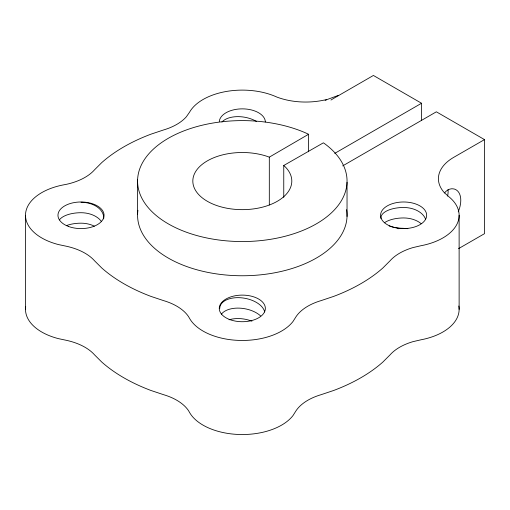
<?xml version="1.0" encoding="UTF-8"?>
<svg xmlns="http://www.w3.org/2000/svg" width="510" height="510" viewBox="0 0 510 510"><rect width="100%" height="100%" fill="white"/><g stroke="black" fill="none" stroke-linecap="round" stroke-linejoin="round"><path stroke-width="0.76" d="M444.516 192.958C446.683 190.045 450.381 188.037 454.059 188.968A23.046 13.311 -60 0 1 458.241 211.86M421.547 120.647L421.547 103.256L373.403 75.461L333.412 98.551A57.604 33.258 -60 0 0 330.977 100.043M308.563 134.277L305.541 132.868A104.741 60.473 0 0 0 139.836 168.581A104.741 60.473 0 0 0 266.354 239.936A104.741 60.473 0 0 0 324.322 143.463L323.385 142.825L283.758 165.489L284.905 166.534A49.483 28.566 0 0 1 251.079 209.196A49.483 28.566 0 0 1 193.609 176.02A49.483 28.566 0 0 1 267.501 156.487L269.312 157.15L308.563 134.277L308.563 151.782M334.745 153.37L421.547 103.256M342.675 165.897L436.356 111.811L484.5 139.606L484.5 233.676L458.535 248.644M484.5 139.606L453.747 157.329A52.371 30.237 0 0 0 444.121 192.436L448.526 196.452A55.513 32.047 0 0 1 420.769 245.769L412.928 247.599A52.371 30.237 0 0 0 390.042 260.808L382.863 267.986A167.586 96.753 0 0 1 333.585 296.431L321.153 300.594A52.371 30.237 0 0 0 296.036 316.697L293.027 321.447A55.513 32.047 0 0 1 239.407 340.419A55.513 32.047 0 0 1 189.516 318.316L188.579 316.684A52.371 30.237 0 0 0 163.468 300.581L151.043 296.431A167.586 96.753 0 0 1 101.764 267.986L94.56 260.808A52.371 30.237 0 0 0 66.67 246.304L58.433 244.564A55.513 32.047 0 0 1 25.576 213.607A55.513 32.047 0 0 1 63.858 184.805L66.689 184.263A52.371 30.237 0 0 0 94.586 169.766L101.764 162.594A167.586 96.753 0 0 1 151.043 134.143L163.474 129.986A52.371 30.237 0 0 0 186.36 116.771L189.516 112.257A55.513 32.047 0 0 1 274.941 96.231L277.134 97.168A52.371 30.237 0 0 0 324.424 100.036L326.528 99.756L338.614 95.306M325.125 100.298L326.528 99.756M459.127 215.29L459.127 309.36M347.036 182.274L347.036 216.482M283.758 165.489L283.758 197.364M269.312 157.15L269.312 204.956M137.592 179.883L137.592 214.092M25.5 215.29L25.5 309.36M25.698 306.676A55.513 32.047 0 0 0 58.433 338.64L66.67 340.38A52.371 30.237 0 0 1 94.56 354.877L101.764 362.055A167.586 96.753 0 0 0 151.043 390.507L163.468 394.651A52.371 30.237 0 0 1 188.579 410.754L189.516 412.392A55.513 32.047 0 0 0 239.407 434.494A55.513 32.047 0 0 0 293.027 415.522L296.036 410.767A52.371 30.237 0 0 1 321.153 394.663L333.585 390.507A167.586 96.753 0 0 0 382.863 362.055L390.042 354.883A52.371 30.237 0 0 1 412.928 341.668L420.769 339.839A55.513 32.047 0 0 0 458.821 306.013M346.596 209.648A104.741 60.473 0 0 1 242.881 275.757A104.741 60.473 0 0 1 137.929 210.298M219.294 121.533A23.046 13.305 0 0 1 242.677 108.859A23.046 13.305 0 0 1 265.353 121.954M448.035 189.618A22.771 10.5 -60 0 1 447.601 196.101M221.92 122.062A22.778 13.018 9.8 0 1 256.689 121.558M403.614 228.314A22.778 10.41 0 0 1 389.143 225.917M380.938 218.554A22.778 10.41 0 0 1 403.614 207.487A22.778 15.631 0 0 1 425.62 219.236M421.113 223.616A22.778 15.631 0 0 0 403.614 217.948A22.778 10.41 0 0 0 384.438 222.774M407.866 228.684A22.778 15.631 0 0 0 403.614 228.397A22.778 10.41 0 0 0 397.966 228.722M219.759 308.416A22.778 13.018 9.8 0 1 240.898 297.77A22.778 13.018 9.8 0 1 264.684 311.973M221.353 314.23A22.778 13.018 9.8 0 1 239.496 308.136A22.778 13.018 9.8 0 1 260.553 315.881M229.06 319.789A22.778 13.018 9.8 0 1 251.915 321.172M59.402 219.906A22.778 10.41 0 0 1 81.013 212.715A22.778 15.631 0 0 1 101.566 221.697M81.013 202.272A22.778 15.631 0 0 1 103.689 218.886M94.356 226.166A22.778 15.631 0 0 0 81.013 223.176A22.778 10.41 0 0 0 66.542 225.56M391.164 226.485A23.046 13.305 0 0 0 426.634 215.915A23.046 13.305 0 0 0 393.044 203.465A23.046 13.305 0 0 0 391.164 226.485M68.563 226.485A23.046 13.305 0 0 0 104.027 215.915A23.046 13.305 0 0 0 70.444 203.465A23.046 13.305 0 0 0 68.563 226.485M229.863 319.611A23.046 13.305 0 0 0 265.334 309.041A23.046 13.305 0 0 0 231.744 296.59A23.046 13.305 0 0 0 229.863 319.611"/></g></svg>
